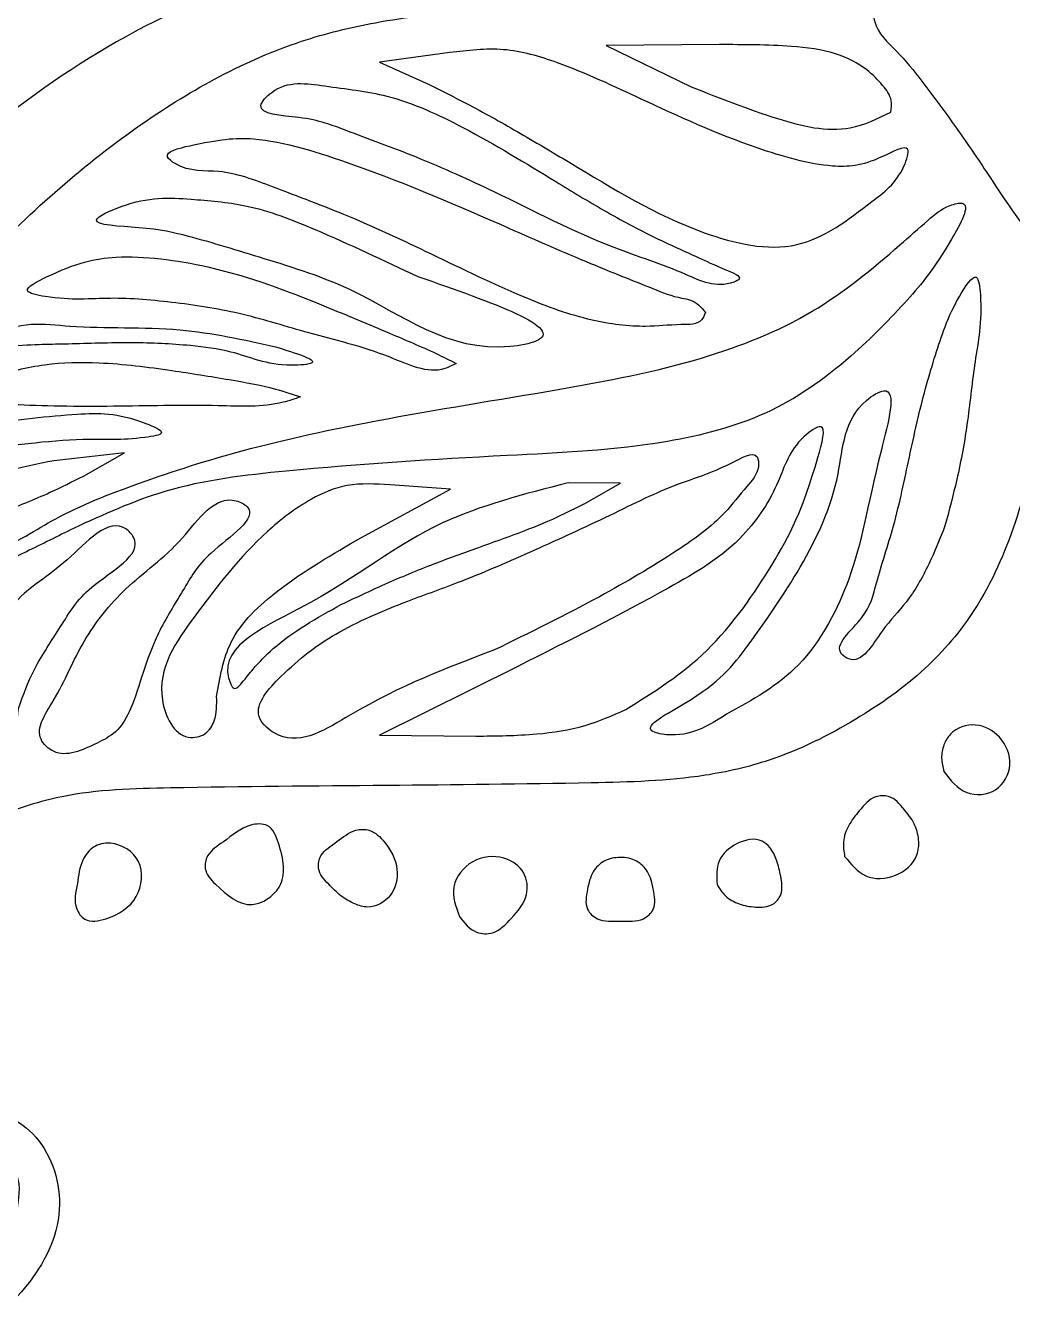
# Model space of a CAD drawing. Extents: x 1 to 188, y -1 to 173.
# Drawn here: x 25.63 to 44.07, y 35.61 to 59.33 of the extents above; entities that cross this region are included whole.
import ezdxf

# ---------------------------------------------------------------- set-up
doc = ezdxf.new("R2010")
doc.units = 0
doc.layers.get('0').update_dxf_attribs({"linetype": 'CONTINUOUS'})

msp = doc.modelspace()

# ---------------------------------------------------------------- linework, layer by layer
at = {"color": 7}
for p, q in [((33.557242, 58.820402), (32.244157, 58.639514)), ((38.594157, 58.969804), (36.47749, 58.955411)), ((36.47749, 58.955411), (38.06499, 58.182772)), ((32.244157, 58.639514), (33.170199, 58.222433)), ((41.791594, 57.709369), (41.791594, 57.709361)), ((41.438428, 56.03685), (41.438428, 56.03685)), ((38.197282, 54.994143), (38.197282, 54.994143)), ((32.957524, 54.63984), (32.957524, 54.63984)), ((38.329574, 53.968891), (38.329574, 53.968891)), ((30.298596, 53.324707), (30.298596, 53.324707)), ((33.677318, 53.013528), (33.677318, 53.013528)), ((30.766782, 52.388537), (30.766782, 52.388537)), ((27.481657, 51.345952), (26.15874, 51.19569)), ((26.714278, 50.908339), (27.481657, 51.345952)), ((36.742074, 50.77514), (35.770201, 50.784506)), ((36.080615, 50.397193), (36.742074, 50.77514)), ((31.896566, 49.755851), (33.567074, 50.661599)), ((33.567074, 50.661599), (32.439713, 50.743099)), ((26.525987, 49.929902), (26.525987, 49.929902)), ((42.805353, 49.97672), (42.805353, 49.97672)), ((31.53497, 48.513222), (31.53497, 48.513222)), ((34.389002, 47.659134), (34.389002, 47.659134)), ((34.825125, 47.352111), (32.244157, 46.068573)), ((29.201449, 46.789459), (29.201449, 46.789459)), ((36.843811, 46.544963), (36.843811, 46.544971)), ((38.724507, 46.458359), (38.724507, 46.458359)), ((32.244157, 46.068573), (34.040636, 46.049972)), ((26.968508, 45.920462), (26.968508, 45.920462)), ((42.784054, 45.387787), (42.784054, 45.387787)), ((40.930923, 43.803017), (40.930923, 43.803017)), ((26.602163, 43.298433), (26.602163, 43.298433)), ((29.177686, 43.281888), (29.177686, 43.281888)), ((31.294353, 43.28188), (31.294353, 43.281888)), ((36.128359, 43.187112), (36.128359, 43.187112)), ((38.547299, 43.280036), (38.547299, 43.280036)), ((33.736246, 42.67966), (33.736246, 42.67966))]:
    msp.add_line(p, q, dxfattribs=at)
for points, knots in [([(14.198915, 46.190162), (13.860481, 46.759163), (13.159493, 47.937722), (14.075879, 50.020087), (15.460105, 51.061633), (16.642375, 51.207594), (17.042732, 51.774637), (16.711432, 52.761236), (16.892117, 54.145573), (17.623089, 55.697151), (18.642829, 56.293192), (19.435405, 56.522029), (19.551084, 57.186508), (19.550453, 58.095021), (19.587885, 59.274738), (20.101205, 60.408366), (21.030266, 61.084339), (22.206609, 61.335844), (23.490123, 61.344621), (24.32885, 61.115411), (24.981955, 60.931652), (25.129636, 61.335767), (25.105988, 62.10086), (25.489511, 63.389212), (26.616876, 64.543755), (27.852511, 64.962921), (28.751064, 64.785667), (29.342852, 64.588035), (29.925726, 64.285574), (30.391436, 64.040852), (30.785, 63.850494), (31.051638, 64.016941), (31.150465, 64.33401), (31.441609, 64.672676), (31.896605, 65.311929), (32.855393, 65.976509), (34.38616, 65.918358), (35.694976, 65.18798), (36.370527, 64.615637), (37.126368, 64.210988), (37.11763, 64.973328), (37.682871, 65.643936), (38.485006, 66.423403), (39.351029, 67.018309), (40.040538, 66.852993), (40.546077, 66.671098), (41.116721, 66.386179), (41.564005, 66.040518), (42.133376, 65.959754), (42.485284, 66.359011), (42.904569, 66.614786), (42.927505, 67.188782), (42.439144, 67.234073), (42.064904, 67.465218), (41.727496, 67.803316), (41.400531, 68.256139), (41.17409, 68.810939), (40.493323, 69.030196), (39.027406, 68.638352), (36.611972, 68.619136), (33.545164, 69.159514), (30.962713, 70.23484), (29.074507, 71.89251), (27.640778, 73.49198), (26.286296, 75.520251), (25.575257, 78.315065), (25.622372, 82.342424), (26.233098, 86.505262), (26.72863, 90.254915), (26.868726, 92.735466), (26.577322, 94.397636), (26.02564, 95.5015), (25.049112, 96.075901), (23.434228, 96.128405), (21.329123, 95.643886), (19.680601, 93.850221), (19.339698, 91.742662), (20.389778, 90.934982), (21.197857, 91.007241), (21.787744, 91.456094), (22.114344, 92.000658), (21.882728, 92.544816), (21.356869, 92.460624), (20.930406, 92.474418), (20.593161, 92.683295), (20.480159, 93.104191), (20.577531, 93.688527), (21.317307, 93.861744), (22.239771, 93.498073), (22.792181, 92.115361), (22.032992, 90.602929), (20.388255, 90.062997), (18.958893, 90.967968), (18.496207, 92.636297), (19.084422, 94.49729), (20.569884, 96.266912), (23.109627, 97.176085), (25.929104, 97.167751), (28.896587, 96.458586), (31.732677, 95.201263), (34.10968, 94.128283), (35.13353, 92.972462), (35.995235, 92.937187), (35.128685, 93.679786), (34.553744, 94.127759), (33.433746, 94.790688), (32.154452, 95.435401), (30.864652, 96.077905), (29.81828, 96.721566), (29.165068, 97.405079), (28.652814, 98.131585), (28.018121, 98.864911), (27.164431, 99.815624), (26.250648, 100.812322), (25.594087, 102.048957), (25.39336, 103.470375), (25.949652, 105.086472), (27.260491, 106.363128), (28.584507, 107.023389), (29.426044, 106.810199), (29.707851, 107.085165), (29.153605, 107.568825), (28.402349, 108.13459), (26.541991, 108.55401), (24.272347, 108.778879), (21.864103, 108.993631), (19.768011, 109.670213), (18.204867, 111.039165), (16.949987, 113.060879), (16.821997, 116.228534), (17.500899, 119.446166), (18.125128, 122.572964), (17.082522, 125.210687), (14.807209, 126.074611), (12.788605, 126.55323), (11.156598, 127.710503), (10.306757, 129.105999), (9.548304, 130.286973), (9.003335, 131.006096), (8.53596, 131.581319), (7.758451, 131.743328), (6.762758, 132.023829), (5.059184, 132.409703), (3.115649, 132.601485), (1.428641, 134.234797), (1.678264, 138.120691), (2.790526, 143.817634), (7.04824, 151.040918), (13.212217, 157.625181), (20.974812, 163.253213), (28.939348, 168.088234), (35.064922, 170.973954), (39.084775, 172.223794), (41.972655, 172.397995), (45.700013, 172.433919), (49.431868, 172.523717), (52.377086, 172.425863), (54.850762, 171.750297), (57.71735, 170.719395), (61.00713, 169.176954), (63.675834, 167.65404), (65.74337, 166.330953), (67.27464, 165.370692), (68.894686, 164.370179), (70.589234, 163.259979), (72.354181, 162.03803), (73.558996, 161.151291), (74.142894, 160.721545)], [0, 0, 0, 0, 1.883715, 3.901693, 6.102992, 6.868618, 7.285832, 7.989116, 9.761465, 11.437811, 12.879503, 13.255182, 13.733613, 14.667863, 16.111801, 17.183298, 18.287248, 19.407402, 20.768274, 22.005829, 22.248225, 22.517413, 23.06019, 24.686376, 26.276317, 27.790337, 28.330729, 28.999165, 29.66317, 30.274333, 30.645428, 30.838411, 31.13254, 31.607904, 32.164437, 33.49642, 34.881378, 36.565879, 37.668737, 38.065986, 38.400613, 39.394515, 40.779992, 41.809953, 42.255622, 42.835461, 43.435734, 44.153797, 44.531509, 45.006355, 45.63844, 45.941908, 46.426491, 46.802676, 47.298722, 47.829377, 48.49806, 48.97288, 49.816255, 52.981292, 56.143052, 59.129943, 61.220635, 63.622363, 65.572281, 68.475173, 72.095269, 77.601964, 81.08089, 83.457781, 85.008677, 86.116868, 87.028902, 88.247169, 90.890764, 93.18329, 95.403647, 96.061847, 96.87292, 97.620609, 98.268067, 98.585895, 99.15203, 99.592416, 99.900715, 100.251484, 100.850431, 101.426748, 102.233018, 103.682732, 105.275841, 106.781232, 108.317604, 109.777767, 111.659506, 113.957694, 116.464128, 119.463879, 122.322168, 125.536597, 128.826513, 129.923037, 130.154708, 130.903208, 131.73422, 133.025882, 134.507201, 136.133828, 137.324989, 138.170864, 138.947522, 139.990802, 141.076211, 142.784588, 144.032192, 145.214127, 146.997618, 148.902706, 150.653438, 151.129912, 151.297683, 151.642576, 152.807875, 154.52637, 157.020533, 159.781365, 161.741786, 163.4994, 165.914353, 168.655542, 172.723683, 175.851004, 178.064574, 180.528487, 182.70366, 184.336743, 186.347696, 187.556562, 188.53828, 189.087865, 189.699967, 190.828553, 192.23192, 194.940941, 196.50599, 198.700839, 205.90588, 214.196875, 223.268041, 232.867441, 242.839906, 251.210069, 253.112247, 255.412699, 259.839449, 264.311061, 266.623178, 268.634077, 271.967145, 275.76139, 279.515393, 281.177013, 283.125051, 284.937772, 286.88906, 289.201855, 291.376762, 291.376762, 291.376762, 291.376762]), ([(44.411022, 60.06986), (44.147348, 59.956971), (43.749738, 59.786739), (44.350045, 60.430786), (44.555585, 60.642468), (45.356806, 60.923627), (45.128722, 61.150437), (44.816113, 60.975964), (44.446865, 60.762255), (44.266383, 61.070513), (44.697355, 61.211749), (44.927987, 61.431788), (45.195176, 61.591811), (45.385908, 61.619118), (45.540214, 61.69693), (45.455401, 61.882249), (45.349456, 62.055934), (45.134273, 62.214004), (45.211704, 62.476997), (45.469752, 62.420502), (45.686137, 62.444586), (45.844075, 62.617038), (45.769621, 62.821016), (45.744774, 63.078473), (46.044301, 63.275205), (46.513959, 63.400171), (47.129003, 63.47068), (47.477942, 64.14289), (47.029034, 64.59526), (46.689797, 65.043075), (46.393925, 65.49173), (46.117739, 65.962292), (45.920611, 66.451627), (45.382098, 66.670421), (44.6124, 66.478371), (43.63435, 66.305812), (42.729324, 65.443799), (42.476005, 64.435826), (42.310207, 63.538706), (42.201506, 62.87515), (42.171913, 62.306788), (42.111261, 61.768008), (41.952972, 61.193631), (41.736847, 60.518141), (41.414169, 59.927567), (41.482317, 59.219099), (41.993187, 58.7853), (42.480057, 58.146431), (43.037048, 57.400534), (43.827418, 56.230011), (44.648913, 54.922332), (46.262451, 53.992085), (47.192811, 54.396092), (47.6699, 54.603266)], [0, 0, 0, 0, 0.527591, 0.795587, 1.921108, 2.276026, 2.347407, 2.765017, 3.204695, 3.284544, 3.70895, 4.067147, 4.37748, 4.579953, 4.675849, 4.821512, 5.061146, 5.362488, 5.486991, 5.749681, 5.983621, 6.151254, 6.357223, 6.588657, 6.864721, 7.306453, 8.106934, 8.558603, 9.239322, 9.735925, 10.305895, 10.828537, 11.396703, 11.800462, 12.443292, 13.725559, 14.731733, 15.981698, 16.761258, 17.483177, 17.993025, 18.468503, 19.106317, 19.774317, 20.601316, 21.076043, 21.772598, 22.508179, 23.507861, 24.556967, 26.745844, 28.148562, 29.624986, 29.624986, 29.624986, 29.624986]), ([(47.843376, 50.81053), (47.684204, 51.064503), (47.385443, 51.541198), (47.071406, 52.210605), (46.902653, 52.752814), (46.939445, 53.179292), (46.636232, 53.452061), (46.246047, 53.428891), (45.824133, 53.468821), (45.408119, 53.578837), (45.043505, 53.6793), (44.728171, 53.980724), (44.485076, 53.64476), (44.853817, 52.964456), (44.565798, 51.689082), (44.177579, 50.060421), (43.488577, 48.471333), (42.434543, 47.22847), (41.107616, 46.298744), (39.718472, 45.60658), (38.032871, 45.219735), (35.63208, 45.157229), (32.302268, 45.125653), (29.014845, 45.100552), (26.549951, 45.041171), (24.58722, 44.414224), (22.661474, 43.152102), (20.941417, 41.341391), (20.041022, 39.506742), (20.389105, 38.109863), (20.884498, 37.118831), (21.658617, 35.953359), (23.139176, 35.210543), (24.964269, 35.686214), (25.517532, 37.030008), (25.539417, 37.910275), (25.051334, 38.359754), (24.893225, 37.738914), (24.616779, 37.305421), (23.960922, 37.380695), (23.420406, 37.873306), (23.446523, 38.976952), (24.715204, 39.224212), (25.930629, 38.736859), (26.470935, 37.225022), (25.755747, 35.689587), (24.351074, 34.593944), (22.424834, 34.437351), (20.623599, 35.296397), (19.295257, 36.610079), (18.649296, 38.242274), (18.266047, 39.70651), (17.950628, 41.792867), (18.692614, 44.612586), (20.04099, 48.060835), (22.064001, 51.699598), (24.671399, 54.918161), (27.57779, 57.491658), (30.154394, 58.916716), (32.273567, 59.434754), (34.153087, 59.639554), (36.421601, 59.718098), (38.463713, 59.821568), (40.024201, 59.891124), (40.640355, 60.249098), (41.076113, 60.625275), (40.686987, 61.000365), (40.063563, 61.020535), (39.068297, 61.171089), (37.752707, 61.18795), (34.47848, 61.212868), (29.474814, 60.569827), (23.528476, 56.698249), (20.04851, 51.68659), (17.682624, 47.069919), (17.074538, 42.969053), (17.944478, 39.009519), (18.734147, 35.617343), (18.535365, 32.513984), (16.627971, 31.555278), (15.322807, 31.981987), (14.617802, 32.738933), (14.270684, 33.6873), (14.605489, 34.552736), (15.078357, 35.143037), (15.762465, 35.553212), (16.40971, 35.240518), (16.854724, 34.845058), (17.035625, 34.255792), (16.636746, 33.837169), (16.082819, 33.901702), (15.7529, 34.192399), (15.625279, 34.648543), (15.28923, 34.491169), (15.217016, 34.018562), (15.057223, 33.424443), (15.292173, 32.749683), (15.807923, 32.283453), (16.539441, 32.34391), (17.121311, 32.82688), (17.53276, 33.654397), (17.428375, 34.88513), (16.571659, 36.407286), (15.046562, 38.42437), (13.359371, 40.353246), (12.477012, 42.936359), (13.400645, 43.945963), (13.862171, 44.450447)], [0, 0, 0, 0, 0.898868, 1.687135, 2.208513, 2.601623, 2.884799, 3.304139, 3.721662, 4.170865, 4.562663, 4.9441, 5.109228, 5.601332, 7.00583, 8.890874, 10.683041, 12.12543, 13.720291, 15.515571, 16.744465, 18.875726, 22.697616, 26.737487, 28.766245, 30.035185, 32.871951, 35.534568, 37.585305, 38.549075, 39.730841, 40.918694, 42.694563, 44.331863, 45.936815, 46.633281, 46.949989, 47.428386, 47.954941, 48.464285, 49.138073, 50.036596, 51.087486, 52.347203, 53.763562, 55.319736, 57.131978, 58.875485, 60.808554, 62.959008, 64.302743, 66.019005, 67.509695, 70.570421, 74.56072, 78.66379, 82.988742, 86.925953, 90.26094, 91.681952, 93.443339, 95.931239, 98.44722, 99.722914, 100.355913, 100.772465, 101.018731, 101.710411, 102.6275, 104.03992, 105.645407, 112.471599, 118.790362, 126.28672, 130.542498, 134.25777, 138.45577, 142.512964, 144.989114, 146.912017, 147.890261, 148.923853, 149.941239, 150.714686, 151.573107, 152.236797, 152.878955, 153.536538, 154.033935, 154.522996, 154.983593, 155.548446, 155.873194, 156.027594, 156.474081, 157.205037, 157.875146, 158.504444, 159.14144, 159.881137, 160.68821, 161.824263, 163.412156, 165.87353, 169.375034, 171.283252, 173.189071, 173.189071, 173.189071, 173.189071]), ([(41.438428, 56.03685), (41.66282, 56.201815), (41.968481, 56.426525), (42.210062, 57.186204), (41.391835, 56.713946), (40.583326, 56.643714), (38.961619, 57.108559), (37.327798, 57.855231), (35.791677, 58.586016), (34.573495, 58.944464), (33.891707, 58.861233), (33.557242, 58.820402)], [0, 0, 0, 0, 0.894207, 1.218063, 1.725955, 2.657155, 4.10798, 6.458711, 8.162107, 9.201179, 10.201788, 10.201788, 10.201788, 10.201788]), ([(41.791594, 57.709361), (41.802221, 57.783741), (41.828585, 57.968266), (41.624019, 58.24303), (41.303875, 58.561527), (40.720379, 58.858225), (39.773559, 58.969683), (39.041362, 58.969758), (38.594157, 58.969804)], [0, 0, 0, 0, 0.218679, 0.542513, 0.955497, 1.59247, 2.448149, 3.79087, 3.79087, 3.79087, 3.79087]), ([(38.197282, 54.994143), (37.928837, 55.113478), (37.330548, 55.379441), (36.4447, 55.856932), (35.268318, 56.576716), (33.965688, 57.36981), (32.513173, 58.051447), (31.290908, 58.175758), (30.423588, 58.323345), (29.820506, 57.667584), (30.936995, 57.632492), (31.716371, 57.323127), (33.021502, 56.851934), (34.650742, 56.110435), (36.291921, 55.248541), (37.806501, 54.779617), (38.560327, 54.390467), (39.057701, 54.62136), (38.550208, 54.827291), (38.33837, 54.927441), (38.197282, 54.994143)], [0, 0, 0, 0, 0.881081, 1.963682, 3.016334, 5.014877, 6.561392, 7.738557, 8.736253, 9.05545, 9.79857, 10.716354, 12.123016, 13.720755, 16.179832, 17.611606, 18.516316, 18.635536, 18.925183, 19.502797, 19.502797, 19.502797, 19.502797]), ([(33.170199, 58.222433), (33.404241, 58.106682), (33.960609, 57.831517), (34.832432, 57.340048), (36.285547, 56.478846), (37.87313, 55.48596), (40.061393, 54.977041), (40.990966, 55.69247), (41.438428, 56.03685)], [0, 0, 0, 0, 0.783116, 1.861634, 3.003093, 5.838284, 7.579187, 9.194969, 9.194969, 9.194969, 9.194969]), ([(38.06499, 58.182772), (38.590104, 57.973584), (39.534069, 57.59754), (40.877068, 57.261309), (41.544002, 57.588065), (41.791594, 57.709369)], [0, 0, 0, 0, 1.718349, 3.088972, 3.898223, 3.898223, 3.898223, 3.898223]), ([(38.329574, 53.968891), (38.291947, 54.015593), (38.215673, 54.110263), (38.060915, 54.207144), (37.75337, 54.24897), (37.134212, 54.498243), (36.058201, 54.926023), (34.199371, 55.744927), (32.219222, 56.606532), (30.032478, 57.296272), (29.122704, 57.18533), (28.142143, 56.952531), (28.639925, 56.574104), (29.314547, 56.670853), (30.40485, 56.248369), (31.724997, 55.760394), (33.290571, 55.022565), (34.773342, 54.296184), (36.102027, 53.804427), (37.119881, 53.67239), (37.756925, 53.747458), (38.24452, 53.734676), (38.310713, 53.916953), (38.329574, 53.968891)], [0, 0, 0, 0, 0.179472, 0.363812, 0.52932, 1.102016, 2.354083, 4.016149, 7.151752, 9.078852, 10.273737, 10.741756, 10.936011, 11.767135, 12.80324, 14.333094, 16.032749, 17.978464, 19.280995, 20.293674, 20.951474, 21.344641, 21.50131, 21.50131, 21.50131, 21.50131]), ([(26.525987, 49.929902), (27.086552, 50.187335), (28.3485, 50.766871), (31.117967, 51.086323), (34.249948, 51.284027), (37.261651, 51.412476), (39.509915, 51.98667), (40.951749, 52.99416), (42.153736, 54.230153), (42.698474, 54.89999), (43.353882, 56.088576), (42.780562, 55.944762), (42.442425, 55.647897), (41.620034, 54.920465), (40.337441, 53.863103), (38.120167, 52.99316), (35.355705, 52.470337), (32.470615, 52.024494), (29.833639, 51.458905), (27.868926, 50.837306), (26.191791, 50.180045), (25.346942, 49.564989), (24.353862, 49.241177), (24.461527, 48.960835), (24.552815, 48.960456), (24.716922, 49.028421), (25.084226, 49.223365), (25.714243, 49.526273), (26.233189, 49.784312), (26.525987, 49.929902)], [0, 0, 0, 0, 1.840311, 4.142925, 8.275538, 11.286155, 13.186819, 15.10474, 16.588164, 17.997604, 18.698629, 18.926763, 19.430224, 20.124251, 22.175124, 24.405514, 27.161859, 30.611743, 33.17679, 35.20487, 36.886697, 38.295653, 38.963372, 39.02123, 39.093311, 39.198288, 39.568236, 40.32511, 41.305051, 41.305051, 41.305051, 41.305051]), ([(32.957524, 54.63984), (32.321397, 54.9398), (31.269578, 55.435776), (29.874221, 55.990449), (28.59336, 56.095271), (27.793546, 56.141088), (26.62347, 55.600036), (27.949753, 55.562511), (28.783045, 55.371956), (30.1956, 54.938356), (32.181761, 54.3201), (33.661236, 53.106851), (36.015686, 53.572367), (34.350171, 54.153726), (32.957524, 54.63984)], [0, 0, 0, 0, 2.109097, 3.487337, 4.504549, 5.816772, 6.340085, 7.140563, 8.084219, 9.558308, 11.287472, 14.436467, 14.929993, 17.448829, 17.448829, 17.448829, 17.448829]), ([(33.677318, 53.013528), (33.553306, 53.075334), (33.145296, 53.278683), (32.32996, 53.617539), (30.923064, 54.216467), (29.294967, 54.840162), (27.355227, 55.088957), (26.46808, 54.863735), (25.487538, 54.361178), (26.419973, 54.170113), (27.168145, 54.270193), (28.47388, 54.156436), (29.696831, 53.958485), (31.029212, 53.534187), (32.242172, 53.261805), (33.220699, 52.773972), (33.606265, 52.976251), (33.677318, 53.013528)], [0, 0, 0, 0, 0.415568, 1.367261, 2.649585, 4.986186, 6.705608, 8.055284, 8.493869, 8.836069, 10.058046, 11.285529, 12.559456, 13.830653, 15.416132, 16.460864, 16.696884, 16.696884, 16.696884, 16.696884]), ([(42.805353, 49.97672), (42.881992, 50.264981), (43.054768, 50.914833), (43.240195, 51.926766), (43.357113, 53.138812), (43.521827, 53.853547), (43.414652, 54.816337), (42.973023, 54.115952), (42.737458, 53.542385), (42.405699, 52.468924), (42.136695, 51.267233), (41.887997, 50.043123), (41.542343, 49.025757), (41.369807, 48.247821), (40.653499, 47.712325), (41.219994, 47.333219), (41.614066, 48.062905), (42.118857, 48.548039), (42.514414, 49.245471), (42.710284, 49.737774), (42.805353, 49.97672)], [0, 0, 0, 0, 0.892718, 2.012531, 3.120672, 4.381485, 4.713611, 5.189164, 5.897312, 7.027147, 8.343399, 9.65754, 10.780721, 11.476695, 12.257986, 12.417167, 13.227028, 13.934282, 14.757755, 15.534392, 15.534392, 15.534392, 15.534392]), ([(30.298596, 53.324707), (29.707872, 53.456369), (28.447653, 53.737248), (26.62192, 53.632876), (25.437355, 53.84314), (24.668583, 53.288225), (25.734816, 53.367899), (26.368368, 53.367697), (27.613563, 53.415767), (28.592664, 53.368799), (29.62745, 53.235464), (30.223941, 52.932448), (31.275363, 53.022837), (30.686595, 53.204796), (30.298596, 53.324707)], [0, 0, 0, 0, 1.812526, 3.866744, 5.360595, 5.567504, 6.040347, 7.184929, 8.371631, 9.461361, 10.225369, 11.384056, 11.769942, 12.515687, 12.515687, 12.515687, 12.515687]), ([(30.766782, 52.388537), (30.611729, 52.439577), (30.17774, 52.582435), (29.369985, 52.723918), (28.273417, 52.901816), (27.126867, 53.047512), (25.979934, 53.027544), (25.100922, 52.800818), (24.35787, 52.565338), (23.966604, 52.442528), (23.457943, 52.243361), (24.730639, 52.30393), (25.534105, 52.213909), (27.427369, 52.201056), (29.007229, 52.251775), (30.169086, 52.181992), (30.6596, 52.351498), (30.766782, 52.388537)], [0, 0, 0, 0, 0.489281, 1.369488, 2.453489, 3.823993, 4.836827, 5.859298, 6.570478, 7.081961, 7.284226, 7.799476, 9.146947, 11.035417, 12.871861, 14.084566, 14.423645, 14.423645, 14.423645, 14.423645]), ([(38.724507, 46.458359), (39.205646, 46.722871), (40.234249, 47.288356), (41.224628, 49.282715), (41.356019, 50.506504), (41.975428, 52.734179), (40.917938, 52.093265), (40.888227, 50.767578), (40.181849, 49.238911), (39.111264, 47.698674), (38.469441, 46.894027), (37.045268, 46.181836), (37.982277, 45.983572), (38.392966, 46.246281), (38.724507, 46.458359)], [0, 0, 0, 0, 1.631938, 3.488834, 5.97792, 7.082025, 7.455844, 8.924224, 10.806145, 12.566018, 14.161729, 14.96649, 15.249261, 16.433738, 16.433738, 16.433738, 16.433738]), ([(24.042073, 51.183135), (24.297945, 51.253898), (24.8792, 51.414648), (25.796569, 51.533991), (26.878655, 51.617899), (27.486135, 51.567191), (28.332326, 51.699717), (27.419421, 52.104854), (26.578495, 52.078869), (24.830862, 51.911917), (24.01366, 51.555952), (22.468273, 50.972228), (23.322806, 50.741024), (23.713586, 50.981224), (24.042073, 51.183135)], [0, 0, 0, 0, 0.793339, 1.802199, 2.815683, 3.856088, 4.180418, 4.521403, 5.815934, 7.470695, 9.030737, 9.878444, 10.092872, 11.223614, 11.223614, 11.223614, 11.223614]), ([(36.843811, 46.544971), (37.370714, 46.875842), (38.461386, 47.560734), (39.70089, 49.385497), (40.206067, 50.393284), (40.638561, 52.001765), (39.912084, 51.480956), (39.721439, 50.740495), (38.989818, 49.594596), (37.220933, 48.556377), (35.769792, 47.826953), (34.825125, 47.352111)], [0, 0, 0, 0, 1.871755, 3.874472, 6.06596, 6.643141, 7.01282, 7.973266, 9.166432, 10.871926, 14.052991, 14.052991, 14.052991, 14.052991]), ([(34.389002, 47.659134), (35.048682, 47.982221), (36.217532, 48.554681), (37.656448, 49.401846), (38.615337, 50.079672), (39.048867, 50.666235), (39.344234, 50.977823), (39.303956, 51.425123), (38.53307, 50.975526), (37.76332, 50.783825), (36.48677, 50.136808), (35.16593, 49.536978), (33.902324, 48.980095), (32.646137, 48.538325), (31.422615, 48.01963), (30.552039, 47.351497), (29.772486, 46.499418), (30.636459, 45.7637), (32.221505, 46.842191), (33.512102, 47.328625), (34.389002, 47.659134)], [0, 0, 0, 0, 2.200522, 3.898976, 5.028227, 5.665076, 6.09612, 6.275752, 6.772199, 7.83307, 9.235906, 10.797321, 12.272982, 13.345166, 14.824183, 16.119885, 16.967651, 17.472284, 18.864617, 21.815899, 21.815899, 21.815899, 21.815899]), ([(26.15874, 51.19569), (25.555877, 51.070142), (24.319955, 50.812757), (22.823594, 50.075121), (21.828592, 49.639339), (21.573865, 49.069151), (21.784298, 48.956237), (22.06226, 49.126994), (22.567604, 49.276705), (23.305829, 49.559424), (23.88615, 49.758473), (24.200733, 49.866375)], [0, 0, 0, 0, 1.841966, 3.776195, 4.946722, 5.156895, 5.275746, 5.544714, 6.051165, 6.895543, 7.895133, 7.895133, 7.895133, 7.895133]), ([(24.200733, 49.866375), (24.529662, 49.98585), (25.164828, 50.216556), (26.007443, 50.55624), (26.506731, 50.804953), (26.714278, 50.908339)], [0, 0, 0, 0, 1.049965, 2.027493, 2.722914, 2.722914, 2.722914, 2.722914]), ([(32.439713, 50.743099), (32.16929, 50.760382), (31.658091, 50.793052), (30.860143, 50.456297), (29.839, 49.66594), (28.88141, 48.429671), (27.917903, 47.080296), (28.458153, 45.952174), (29.00899, 46.05552), (29.207008, 46.382854), (29.203564, 46.634763), (29.201449, 46.789459)], [0, 0, 0, 0, 0.801754, 1.515612, 2.536522, 4.636564, 6.295694, 7.143488, 7.468188, 7.755674, 8.21315, 8.21315, 8.21315, 8.21315]), ([(35.770201, 50.784506), (34.940909, 50.569829), (33.063583, 50.083849), (31.491994, 48.691143), (29.109891, 47.655957), (29.535309, 46.890842), (29.73045, 47.106127), (29.906168, 47.344936), (30.304363, 47.747143), (30.859213, 48.139075), (31.30489, 48.385834), (31.53497, 48.513222)], [0, 0, 0, 0, 2.46757, 5.586008, 7.490774, 7.585945, 7.76592, 8.096357, 8.635538, 9.372299, 10.158552, 10.158552, 10.158552, 10.158552]), ([(26.968508, 45.920462), (27.090147, 45.980624), (27.36941, 46.118747), (27.641304, 46.620008), (27.825103, 47.262837), (28.105331, 48.019859), (28.584802, 48.780044), (28.987549, 49.49966), (30.105434, 50.190852), (29.217544, 50.643185), (28.521306, 49.556422), (27.521088, 48.91347), (26.656225, 47.822501), (26.305542, 46.896954), (25.745703, 46.095274), (26.295941, 45.594504), (26.687369, 45.784208), (26.968508, 45.920462)], [0, 0, 0, 0, 0.399196, 0.916487, 1.631687, 2.421516, 3.343624, 4.21524, 5.315086, 5.540743, 6.762963, 8.186417, 9.439781, 10.690924, 11.443531, 11.768264, 12.596041, 12.596041, 12.596041, 12.596041]), ([(31.53497, 48.513222), (31.802385, 48.639615), (32.370065, 48.907929), (33.224934, 49.262167), (34.069033, 49.56764), (34.844581, 49.841682), (35.509653, 50.110276), (35.910061, 50.311487), (36.080615, 50.397193)], [0, 0, 0, 0, 0.887266, 1.883528, 2.774552, 3.579937, 4.351443, 4.923912, 4.923912, 4.923912, 4.923912]), ([(25.50374, 46.584537), (25.592357, 46.823533), (25.789808, 47.356051), (26.306822, 48.106475), (26.771345, 48.912466), (27.93112, 49.481131), (27.243923, 50.232053), (26.371002, 49.186044), (25.408316, 48.69735), (24.778905, 47.454474), (24.725989, 46.626897), (24.65264, 45.426757), (25.414127, 45.802102), (25.465637, 46.251849), (25.50374, 46.584539)], [0, 0, 0, 0, 0.765445, 1.705524, 2.647933, 3.861843, 4.073488, 5.315255, 6.556865, 7.718236, 9.015056, 9.71246, 10.048269, 11.002687, 11.002687, 11.002687, 11.002687]), ([(29.201449, 46.789459), (29.260285, 47.143071), (29.391595, 47.932253), (30.468524, 48.932732), (31.367942, 49.451154), (31.896566, 49.755851)], [0, 0, 0, 0, 1.050405, 2.344269, 4.188869, 4.188869, 4.188869, 4.188869]), ([(34.040636, 46.049972), (34.420012, 46.053673), (35.105285, 46.060359), (36.06132, 46.204941), (36.593395, 46.436147), (36.843811, 46.544963)], [0, 0, 0, 0, 1.138595, 2.056662, 2.872899, 2.872899, 2.872899, 2.872899]), ([(63.068115, 26.890768), (62.829522, 26.111316), (62.357975, 24.570839), (59.563483, 24.436444), (58.057528, 26.026309), (57.641329, 27.692127), (58.401276, 28.8491), (59.531885, 28.608875), (60.235958, 28.096911), (60.359176, 27.281095), (59.789691, 27.028206), (59.345346, 26.964792), (59.07701, 27.248694), (59.100445, 27.661598), (59.140669, 28.234712), (58.523743, 28.270205), (58.36876, 27.531653), (58.438289, 26.743652), (58.819408, 25.8801), (59.493586, 25.183097), (60.420397, 25.088354), (61.305668, 25.204992), (62.16446, 25.740749), (62.855996, 27.012037), (61.420823, 28.96923), (59.761867, 30.660911), (58.028806, 32.475892), (56.912454, 33.873975), (55.844776, 35.872446), (54.955271, 38.550714), (54.472493, 41.887379), (54.790194, 44.217921), (55.209287, 45.626478), (55.284815, 46.090225), (55.356582, 46.549487), (54.875087, 46.519407), (54.39078, 46.526346), (53.568815, 46.419845), (52.904102, 46.37349), (52.212804, 46.12859), (52.519409, 44.957675), (52.834818, 43.389646), (52.979955, 40.741693), (52.813741, 37.83377), (52.426536, 34.707744), (51.330572, 31.338065), (49.700739, 28.146958), (48.196284, 25.141707), (47.322874, 22.610672), (47.115537, 20.337915), (47.820413, 18.220803), (49.413499, 16.603034), (51.075532, 16.063874), (52.176903, 16.176101), (52.726095, 16.292185), (53.147684, 16.52382), (53.490216, 16.707229), (53.535784, 17.079431), (53.072146, 17.222667), (52.755266, 17.64384), (52.707593, 18.301025), (53.200144, 18.566191), (53.591776, 18.460534), (53.907685, 18.322038), (54.444931, 17.935912), (54.780576, 16.780598), (53.644291, 15.582639), (52.401426, 15.362314), (51.36767, 15.28786), (50.640945, 15.135654), (49.557882, 14.835236), (48.177575, 14.531602), (46.473807, 14.794941), (44.686764, 15.68655), (43.09835, 17.382756), (42.712107, 20.076966), (43.733138, 21.3906), (44.253735, 22.060387)], [0, 0, 0, 0, 2.230109, 4.407495, 6.889366, 8.287714, 9.26789, 10.422017, 11.236967, 11.826443, 12.468369, 12.838196, 13.091183, 13.509519, 14.103747, 14.383862, 14.99871, 15.889682, 16.909922, 17.733258, 18.665762, 19.564778, 20.378666, 21.650052, 23.346898, 26.85688, 29.123495, 30.801934, 32.214199, 35.893516, 39.224275, 42.203959, 42.95116, 43.511591, 43.772955, 44.05059, 44.636641, 45.41093, 46.409041, 46.835287, 47.228363, 49.532628, 52.091351, 54.964854, 58.328783, 61.488945, 65.539231, 69.064671, 71.568097, 73.530795, 75.809105, 78.014288, 80.134214, 80.747901, 81.335708, 81.788114, 82.218945, 82.403138, 82.758426, 83.41694, 83.962707, 84.474801, 84.79393, 85.158612, 85.50775, 86.761821, 88.142301, 89.881841, 90.460895, 91.256416, 92.100247, 93.840874, 95.44266, 97.161771, 99.768034, 102.126498, 104.579985, 104.579985, 104.579985, 104.579985]), ([(42.784054, 45.387787), (42.764305, 45.46988), (42.724559, 45.6351), (42.771394, 45.883538), (42.937511, 46.176783), (43.390303, 46.33366), (43.878606, 46.056822), (44.108454, 45.51751), (43.805412, 44.964162), (43.148622, 44.912702), (42.908205, 45.226), (42.784054, 45.387787)], [0, 0, 0, 0, 0.250958, 0.505074, 0.737418, 1.239136, 1.738369, 2.292035, 2.824894, 3.368145, 3.948236, 3.948236, 3.948236, 3.948236]), ([(40.930923, 43.803017), (40.916736, 43.893092), (40.885717, 44.090043), (40.99647, 44.394812), (41.213208, 44.668571), (41.43983, 44.934192), (41.814403, 44.950911), (42.036913, 44.692263), (42.244586, 44.427398), (42.329603, 44.123092), (42.296184, 43.728024), (41.905899, 43.386454), (41.289669, 43.357866), (41.049275, 43.656159), (40.930923, 43.803017)], [0, 0, 0, 0, 0.270429, 0.591304, 0.929379, 1.334438, 1.570992, 1.951691, 2.276399, 2.590417, 2.873281, 3.423239, 3.977749, 4.515496, 4.515496, 4.515496, 4.515496]), ([(29.177686, 43.281888), (29.092111, 43.373477), (28.949088, 43.526551), (29.024364, 43.886505), (29.399508, 44.101904), (29.711259, 44.401822), (30.212673, 44.430276), (30.423544, 43.898493), (30.549399, 43.248898), (29.781667, 42.73273), (29.396098, 43.083301), (29.177686, 43.281888)], [0, 0, 0, 0, 0.352213, 0.588659, 0.985512, 1.582037, 1.8923, 2.282547, 3.09995, 3.70008, 4.48423, 4.48423, 4.48423, 4.48423]), ([(31.294353, 43.281888), (31.20871, 43.373567), (31.065369, 43.52701), (31.142979, 43.888394), (31.461088, 44.06922), (31.733411, 44.311874), (32.103336, 44.315128), (32.399084, 44.026956), (32.630462, 43.595303), (32.514705, 43.039457), (32.095046, 42.808405), (31.760696, 42.913575), (31.511739, 43.059013), (31.367698, 43.206686), (31.294353, 43.28188)], [0, 0, 0, 0, 0.352295, 0.589633, 0.989335, 1.39936, 1.656811, 2.009558, 2.569993, 3.073363, 3.548996, 3.792253, 4.094547, 4.408172, 4.408172, 4.408172, 4.408172]), ([(38.547299, 43.280036), (38.539958, 43.433334), (38.524761, 43.75068), (38.899522, 44.076186), (39.321388, 44.170175), (39.562641, 43.955158), (39.672749, 43.720022), (39.743142, 43.425855), (39.788599, 43.114326), (39.579362, 42.855028), (39.266762, 42.845655), (38.963354, 42.896597), (38.695364, 43.041908), (38.594628, 43.203919), (38.547299, 43.280036)], [0, 0, 0, 0, 0.437765, 0.906234, 1.372285, 1.560602, 1.827943, 2.138844, 2.480802, 2.713817, 3.041148, 3.348941, 3.64856, 3.914078, 3.914078, 3.914078, 3.914078]), ([(26.602163, 43.298433), (26.621053, 43.447895), (26.653036, 43.700956), (26.883169, 44.010449), (27.322082, 44.100052), (27.867517, 43.756385), (27.775342, 42.967191), (27.259568, 42.641884), (26.758526, 42.550558), (26.510719, 42.888626), (26.565745, 43.135226), (26.602163, 43.298433)], [0, 0, 0, 0, 0.44739, 0.757494, 1.08224, 1.705217, 2.359469, 3.064466, 3.455931, 3.700099, 4.177952, 4.177952, 4.177952, 4.177952]), ([(33.736246, 42.67966), (33.666995, 42.867696), (33.526134, 43.250177), (33.951659, 43.779073), (34.541619, 43.844599), (34.985482, 43.541985), (35.037164, 43.024255), (34.72871, 42.664799), (34.422922, 42.342866), (33.986969, 42.356492), (33.829782, 42.559097), (33.736246, 42.67966)], [0, 0, 0, 0, 0.566392, 1.152085, 1.736292, 2.203313, 2.601862, 3.130224, 3.572974, 3.868733, 4.303358, 4.303358, 4.303358, 4.303358]), ([(36.128359, 43.187112), (36.152386, 43.301563), (36.196405, 43.511241), (36.434329, 43.746657), (36.742062, 43.800874), (37.049863, 43.746985), (37.287583, 43.509933), (37.358387, 43.184561), (37.422723, 42.833932), (37.128894, 42.565126), (36.742054, 42.608693), (36.355315, 42.564658), (36.061277, 42.835137), (36.103411, 43.056209), (36.128359, 43.187112)], [0, 0, 0, 0, 0.344888, 0.631849, 0.94047, 1.24909, 1.536051, 1.880939, 2.252319, 2.508131, 2.939666, 3.3712, 3.627013, 3.998393, 3.998393, 3.998393, 3.998393])]:
    msp.add_open_spline(points, degree=3, knots=knots, dxfattribs=at)

doc.saveas('drawing.dxf')
